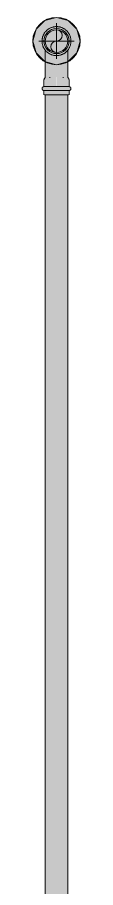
# Model space of a CAD drawing. Header units: inches. Extents: x -3385 to 41, y 7 to 1342.
# Drawn here: x -3322 to -3318, y 1172.3 to 1245.7 of the extents above; entities that cross this region are included whole.
import ezdxf

# ---------------------------------------------------------------- set-up
doc = ezdxf.new("R2010")
doc.units = ezdxf.units.IN
doc.header["$MEASUREMENT"] = 0
for name, color, linetype, lineweight in [('A-ANNO-NOTE', 131, 'Continuous', 9), ('P-PIPE', 3, 'Continuous', 9), ('P-PIPE-CNTR', 3, 'Continuous', 9)]:
    doc.layers.add(name, color=color, linetype=linetype, lineweight=lineweight)

# ---------------------------------------------------------------- blocks, each defined once
blk = doc.blocks.new('Victaulic-VicPress316-Elbow 90-45deg Style P568_P571 - Standard-1110289-LOWER PARKING')
at = {"layer": 'P-PIPE'}
for points in [[(-3116, 1242.519), (-3116, 1242.684), (-3116.622, 1242.886), (-3117.007, 1243.416), (-3117.007, 1244.07), (-3116.622, 1244.6), (-3116, 1244.802), (-3116, 1244.966), (-3116.24, 1244.943), (-3116.47, 1244.873), (-3116.888, 1244.571), (-3117.047, 1244.376), (-3117.171, 1244.071), (-3117.224, 1243.743), (-3117.166, 1243.402), (-3117.047, 1243.11), (-3116.85, 1242.886), (-3116.47, 1242.613), (-3116.24, 1242.543)], [(-3116, 1242.684), (-3116, 1242.793), (-3116.263, 1242.832), (-3116.475, 1242.92), (-3116.672, 1243.071), (-3116.823, 1243.268), (-3116.918, 1243.497), (-3116.95, 1243.743), (-3116.904, 1244.036), (-3116.89, 1244.054), (-3116.823, 1244.218), (-3116.672, 1244.415), (-3116.475, 1244.566), (-3116.246, 1244.66), (-3116, 1244.693), (-3116, 1244.802), (-3116.622, 1244.6), (-3117.007, 1244.07), (-3117.007, 1243.416), (-3116.622, 1242.886), (-3116.184, 1242.744)], [(-3116, 1242.519), (-3115.76, 1242.543), (-3115.53, 1242.613), (-3115.107, 1242.92), (-3114.947, 1243.124), (-3114.829, 1243.415), (-3114.777, 1243.743), (-3114.834, 1244.083), (-3114.953, 1244.376), (-3115.15, 1244.6), (-3115.53, 1244.873), (-3116, 1244.884), (-3116, 1244.802), (-3115.378, 1244.6), (-3114.993, 1244.07), (-3114.993, 1243.416), (-3115.378, 1242.886), (-3116, 1242.684), (-3116, 1242.543)], [(-3116, 1242.684), (-3115.378, 1242.886), (-3114.993, 1243.416), (-3114.993, 1244.07), (-3115.378, 1244.6), (-3116, 1244.802), (-3116, 1244.693), (-3115.737, 1244.653), (-3115.525, 1244.566), (-3115.328, 1244.415), (-3115.177, 1244.218), (-3115.082, 1243.989), (-3115.05, 1243.743), (-3115.096, 1243.449), (-3115.11, 1243.431), (-3115.177, 1243.268), (-3115.328, 1243.071), (-3115.525, 1242.92), (-3115.754, 1242.825), (-3116, 1242.793), (-3116, 1242.723)], [(-3116.893, 1241.728), (-3116, 1241.728), (-3116, 1242.519), (-3116.258, 1242.549), (-3116.5, 1242.634), (-3116.891, 1242.919), (-3116.95, 1242.974), (-3116.936, 1241.728), (-3116.918, 1241.728)], [(-3116, 1241.728), (-3115.05, 1241.728), (-3115.063, 1242.974), (-3115.15, 1242.886), (-3115.537, 1242.611), (-3115.76, 1242.543), (-3116, 1242.519), (-3116, 1241.755)], [(-3116.251, 1240.637), (-3116.204, 1240.643), (-3116, 1240.672), (-3116, 1241.728), (-3116.95, 1241.728), (-3116.949, 1240.648), (-3116.892, 1240.672), (-3116.815, 1240.642), (-3116.729, 1240.648), (-3116.655, 1240.652), (-3116.537, 1240.672), (-3116.439, 1240.656), (-3116.251, 1240.638)], [(-3115.177, 1240.642), (-3115.168, 1240.643), (-3115.096, 1240.672), (-3115.05, 1240.648), (-3115.064, 1241.728), (-3116, 1241.728), (-3116, 1240.672), (-3115.679, 1240.644), (-3115.378, 1240.662), (-3115.269, 1240.65), (-3115.184, 1240.643)], [(-3116.729, 1240.454), (-3116, 1240.454), (-3116.003, 1240.671), (-3116.279, 1240.64), (-3116.611, 1240.663), (-3116.731, 1240.648), (-3116.847, 1240.646), (-3116.906, 1240.67), (-3117.007, 1240.609), (-3117.03, 1240.572), (-3117.007, 1240.454), (-3116.815, 1240.454)], [(-3116.622, 1239.897), (-3116, 1239.897), (-3116, 1240.454), (-3117.007, 1240.454), (-3117.007, 1239.897), (-3116.677, 1239.897)], [(-3114.993, 1240.454), (-3114.97, 1240.572), (-3115.019, 1240.632), (-3115.108, 1240.672), (-3115.184, 1240.643), (-3115.462, 1240.672), (-3115.537, 1240.654), (-3115.789, 1240.654), (-3116, 1240.671), (-3115.999, 1240.454), (-3115.185, 1240.454)], [(-3115.112, 1239.897), (-3114.993, 1239.897), (-3114.993, 1240.454), (-3116, 1240.454), (-3115.997, 1239.897), (-3115.185, 1239.897)], [(-3116, 1239.568), (-3116, 1239.897), (-3117.007, 1239.897), (-3117.224, 1239.733), (-3117.166, 1239.62), (-3117.007, 1239.568), (-3116.205, 1239.568)], [(-3116.335, 1239.193), (-3116, 1239.193), (-3116, 1239.568), (-3117.007, 1239.568), (-3117.007, 1239.193), (-3116.41, 1239.193)], [(-3116, 1239.568), (-3114.953, 1239.581), (-3114.834, 1239.62), (-3114.777, 1239.733), (-3114.835, 1239.786), (-3114.993, 1239.897), (-3116, 1239.897), (-3116, 1239.651)], [(-3115.53, 1239.193), (-3114.993, 1239.193), (-3114.993, 1239.568), (-3116, 1239.568), (-3116, 1239.193), (-3115.689, 1239.193)]]:
    blk.add_hatch(color=256, dxfattribs=at).paths.add_polyline_path(points, flags=0)
for p, q in [((-3115.051, 1243.791), (-3115.05, 1243.753)), ((-3115.05, 1243.736), (-3115.05, 1243.728)), ((-3116.95, 1241.728), (-3116.95, 1240.625)), ((-3115.05, 1240.628), (-3115.05, 1241.728)), ((-3117.059, 1240.454), (-3117.059, 1239.897)), ((-3116.541, 1240.672), (-3116.579, 1240.672)), ((-3115.421, 1240.672), (-3115.459, 1240.672)), ((-3114.941, 1239.897), (-3114.941, 1240.454)), ((-3117.059, 1239.568), (-3117.059, 1239.193)), ((-3116, 1239.897), (-3117.007, 1239.897)), ((-3116, 1239.568), (-3117.007, 1239.568)), ((-3114.993, 1239.897), (-3116, 1239.897)), ((-3114.993, 1239.568), (-3116, 1239.568)), ((-3114.941, 1239.193), (-3114.941, 1239.568)), ((-3117.007, 1239.193), (-3116, 1239.193)), ((-3116, 1239.193), (-3114.993, 1239.193))]:
    blk.add_line(p, q, dxfattribs=at)
at = {"layer": 'P-PIPE', "flags": 128}
for points in [[(-3116, 1244.966), (-3116.049, 1244.965), (-3116.098, 1244.962), (-3116.146, 1244.958), (-3116.195, 1244.951), (-3116.243, 1244.942), (-3116.291, 1244.931), (-3116.338, 1244.919), (-3116.385, 1244.904), (-3116.431, 1244.888), (-3116.476, 1244.87), (-3116.521, 1244.85), (-3116.565, 1244.828), (-3116.608, 1244.805), (-3116.65, 1244.779), (-3116.691, 1244.753), (-3116.731, 1244.724), (-3116.769, 1244.694), (-3116.807, 1244.663), (-3116.843, 1244.63), (-3116.878, 1244.595), (-3116.911, 1244.559), (-3116.943, 1244.522), (-3116.973, 1244.484), (-3117.002, 1244.445), (-3117.03, 1244.404), (-3117.055, 1244.362), (-3117.079, 1244.319), (-3117.101, 1244.276), (-3117.122, 1244.231), (-3117.14, 1244.186), (-3117.157, 1244.14), (-3117.172, 1244.094), (-3117.185, 1244.046), (-3117.196, 1243.999), (-3117.206, 1243.951), (-3117.213, 1243.902), (-3117.218, 1243.854), (-3117.222, 1243.805), (-3117.223, 1243.756), (-3117.223, 1243.707), (-3117.221, 1243.658), (-3117.216, 1243.609), (-3117.21, 1243.561), (-3117.202, 1243.513), (-3117.192, 1243.465), (-3117.179, 1243.417), (-3117.165, 1243.37), (-3117.15, 1243.324), (-3117.132, 1243.279), (-3117.113, 1243.234), (-3117.091, 1243.19), (-3117.068, 1243.146), (-3117.044, 1243.104), (-3117.017, 1243.063), (-3116.989, 1243.023), (-3116.96, 1242.984), (-3116.928, 1242.946), (-3116.896, 1242.91), (-3116.862, 1242.874), (-3116.826, 1242.841), (-3116.79, 1242.808), (-3116.752, 1242.777), (-3116.712, 1242.748), (-3116.672, 1242.72), (-3116.631, 1242.694), (-3116.588, 1242.67), (-3116.545, 1242.647), (-3116.501, 1242.626), (-3116.456, 1242.607), (-3116.41, 1242.59), (-3116.363, 1242.575), (-3116.316, 1242.561), (-3116.269, 1242.549), (-3116.221, 1242.539), (-3116.173, 1242.532), (-3116.124, 1242.526), (-3116.075, 1242.522), (-3116.026, 1242.52), (-3116, 1242.519)], [(-3116, 1242.519), (-3115.951, 1242.52), (-3115.902, 1242.523), (-3115.854, 1242.528), (-3115.805, 1242.535), (-3115.757, 1242.544), (-3115.709, 1242.554), (-3115.662, 1242.567), (-3115.615, 1242.581), (-3115.569, 1242.598), (-3115.524, 1242.616), (-3115.479, 1242.636), (-3115.435, 1242.658), (-3115.392, 1242.681), (-3115.35, 1242.706), (-3115.309, 1242.733), (-3115.269, 1242.761), (-3115.231, 1242.791), (-3115.193, 1242.823), (-3115.157, 1242.856), (-3115.122, 1242.89), (-3115.089, 1242.926), (-3115.057, 1242.963), (-3115.027, 1243.002), (-3114.998, 1243.041), (-3114.97, 1243.082), (-3114.945, 1243.123), (-3114.921, 1243.166), (-3114.899, 1243.21), (-3114.878, 1243.254), (-3114.86, 1243.299), (-3114.843, 1243.345), (-3114.828, 1243.392), (-3114.815, 1243.439), (-3114.804, 1243.487), (-3114.794, 1243.535), (-3114.787, 1243.583), (-3114.782, 1243.632), (-3114.778, 1243.681), (-3114.777, 1243.73), (-3114.777, 1243.779), (-3114.779, 1243.827), (-3114.784, 1243.876), (-3114.79, 1243.925), (-3114.798, 1243.973), (-3114.808, 1244.021), (-3114.821, 1244.068), (-3114.835, 1244.115), (-3114.85, 1244.161), (-3114.868, 1244.207), (-3114.887, 1244.252), (-3114.909, 1244.296), (-3114.932, 1244.339), (-3114.956, 1244.381), (-3114.983, 1244.423), (-3115.011, 1244.463), (-3115.04, 1244.502), (-3115.072, 1244.54), (-3115.104, 1244.576), (-3115.138, 1244.611), (-3115.174, 1244.645), (-3115.21, 1244.677), (-3115.248, 1244.708), (-3115.288, 1244.737), (-3115.328, 1244.765), (-3115.369, 1244.791), (-3115.412, 1244.816), (-3115.455, 1244.838), (-3115.499, 1244.859), (-3115.544, 1244.878), (-3115.59, 1244.896), (-3115.637, 1244.911), (-3115.684, 1244.925), (-3115.731, 1244.936), (-3115.779, 1244.946), (-3115.827, 1244.954), (-3115.876, 1244.96), (-3115.925, 1244.964), (-3115.974, 1244.966), (-3116, 1244.966)], [(-3116.95, 1243.74), (-3116.95, 1243.743), (-3116.95, 1243.743)], [(-3116.95, 1241.728), (-3116.95, 1241.808), (-3116.95, 1241.889), (-3116.95, 1241.969), (-3116.95, 1242.049), (-3116.95, 1242.128), (-3116.95, 1242.207), (-3116.95, 1242.284), (-3116.95, 1242.361), (-3116.95, 1242.437), (-3116.95, 1242.512), (-3116.95, 1242.586), (-3116.95, 1242.658), (-3116.95, 1242.729), (-3116.95, 1242.798), (-3116.95, 1242.865), (-3116.95, 1242.931), (-3116.95, 1242.99)], [(-3115.05, 1242.99), (-3115.05, 1242.948), (-3115.05, 1242.883), (-3115.05, 1242.816), (-3115.05, 1242.748), (-3115.05, 1242.677), (-3115.05, 1242.606), (-3115.05, 1242.532), (-3115.05, 1242.458), (-3115.05, 1242.382), (-3115.05, 1242.305), (-3115.05, 1242.228), (-3115.05, 1242.149), (-3115.05, 1242.07), (-3115.05, 1241.99), (-3115.05, 1241.91), (-3115.05, 1241.83), (-3115.05, 1241.749), (-3115.05, 1241.728)], [(-3117.059, 1240.454), (-3117.059, 1240.465), (-3117.058, 1240.476), (-3117.057, 1240.486), (-3117.056, 1240.497), (-3117.054, 1240.508), (-3117.051, 1240.519), (-3117.048, 1240.529), (-3117.045, 1240.54), (-3117.042, 1240.55), (-3117.037, 1240.56), (-3117.033, 1240.57), (-3117.028, 1240.58), (-3117.023, 1240.589), (-3117.017, 1240.599), (-3117.011, 1240.608), (-3117.005, 1240.617), (-3116.998, 1240.625), (-3116.991, 1240.633), (-3116.984, 1240.642), (-3116.976, 1240.649), (-3116.968, 1240.657), (-3116.96, 1240.664), (-3116.952, 1240.671), (-3116.95, 1240.672)], [(-3115.05, 1240.672), (-3115.041, 1240.665), (-3115.033, 1240.658), (-3115.025, 1240.651), (-3115.017, 1240.643), (-3115.01, 1240.635), (-3115.003, 1240.627), (-3114.996, 1240.618), (-3114.99, 1240.609), (-3114.984, 1240.6), (-3114.978, 1240.591), (-3114.973, 1240.581), (-3114.968, 1240.572), (-3114.963, 1240.562), (-3114.959, 1240.552), (-3114.955, 1240.541), (-3114.952, 1240.531), (-3114.949, 1240.521), (-3114.947, 1240.51), (-3114.945, 1240.499), (-3114.943, 1240.488), (-3114.942, 1240.478), (-3114.941, 1240.467), (-3114.941, 1240.456), (-3114.941, 1240.454)], [(-3117.059, 1239.568), (-3117.066, 1239.568), (-3117.072, 1239.569), (-3117.079, 1239.569), (-3117.085, 1239.57), (-3117.092, 1239.572), (-3117.098, 1239.573), (-3117.104, 1239.575), (-3117.111, 1239.577), (-3117.117, 1239.579), (-3117.123, 1239.581), (-3117.129, 1239.584), (-3117.135, 1239.587), (-3117.141, 1239.59), (-3117.146, 1239.593), (-3117.152, 1239.597), (-3117.157, 1239.601), (-3117.162, 1239.605), (-3117.167, 1239.609), (-3117.172, 1239.614), (-3117.177, 1239.618), (-3117.181, 1239.623), (-3117.186, 1239.628), (-3117.19, 1239.633), (-3117.194, 1239.638), (-3117.197, 1239.644), (-3117.201, 1239.65), (-3117.204, 1239.655), (-3117.207, 1239.661), (-3117.21, 1239.667), (-3117.212, 1239.673), (-3117.215, 1239.679), (-3117.217, 1239.686), (-3117.218, 1239.692), (-3117.22, 1239.698), (-3117.221, 1239.705), (-3117.222, 1239.711), (-3117.223, 1239.718), (-3117.223, 1239.724), (-3117.224, 1239.731), (-3117.223, 1239.738), (-3117.223, 1239.744), (-3117.223, 1239.751), (-3117.222, 1239.757), (-3117.221, 1239.764), (-3117.219, 1239.77), (-3117.218, 1239.777), (-3117.216, 1239.783), (-3117.214, 1239.789), (-3117.211, 1239.795), (-3117.209, 1239.801), (-3117.206, 1239.807), (-3117.203, 1239.813), (-3117.199, 1239.819), (-3117.196, 1239.824), (-3117.192, 1239.83), (-3117.188, 1239.835), (-3117.184, 1239.84), (-3117.179, 1239.845), (-3117.175, 1239.85), (-3117.17, 1239.854), (-3117.165, 1239.858), (-3117.16, 1239.863), (-3117.155, 1239.867), (-3117.149, 1239.87), (-3117.144, 1239.874), (-3117.138, 1239.877), (-3117.132, 1239.88), (-3117.126, 1239.883), (-3117.12, 1239.885), (-3117.114, 1239.888), (-3117.108, 1239.89), (-3117.102, 1239.892), (-3117.095, 1239.893), (-3117.089, 1239.895), (-3117.082, 1239.896), (-3117.076, 1239.896), (-3117.069, 1239.897), (-3117.063, 1239.897), (-3117.059, 1239.897)], [(-3116, 1239.897), (-3116.042, 1239.897), (-3116.085, 1239.897), (-3116.127, 1239.897), (-3116.169, 1239.897), (-3116.21, 1239.897), (-3116.252, 1239.897), (-3116.293, 1239.897), (-3116.333, 1239.897), (-3116.373, 1239.897), (-3116.412, 1239.897), (-3116.451, 1239.897), (-3116.489, 1239.897), (-3116.526, 1239.897), (-3116.563, 1239.897), (-3116.598, 1239.897), (-3116.632, 1239.897), (-3116.666, 1239.897), (-3116.698, 1239.897), (-3116.73, 1239.897), (-3116.76, 1239.897), (-3116.789, 1239.897), (-3116.816, 1239.897), (-3116.843, 1239.897), (-3116.868, 1239.897), (-3116.891, 1239.897), (-3116.913, 1239.897), (-3116.934, 1239.897), (-3116.953, 1239.897), (-3116.971, 1239.897), (-3116.987, 1239.897), (-3117.002, 1239.897), (-3117.015, 1239.897), (-3117.026, 1239.897), (-3117.036, 1239.897), (-3117.044, 1239.897), (-3117.05, 1239.897), (-3117.055, 1239.897), (-3117.058, 1239.897), (-3117.059, 1239.897), (-3117.059, 1239.897)], [(-3117.059, 1239.897), (-3117.058, 1239.897), (-3117.056, 1239.897), (-3117.051, 1239.897), (-3117.045, 1239.897), (-3117.038, 1239.897), (-3117.029, 1239.897), (-3117.018, 1239.897), (-3117.005, 1239.897)], [(-3117.002, 1239.568), (-3117.015, 1239.568), (-3117.026, 1239.568), (-3117.036, 1239.568), (-3117.044, 1239.568), (-3117.05, 1239.568), (-3117.055, 1239.568), (-3117.058, 1239.568), (-3117.059, 1239.568), (-3117.059, 1239.568)], [(-3117.059, 1239.568), (-3117.058, 1239.568), (-3117.056, 1239.568), (-3117.051, 1239.568), (-3117.045, 1239.568), (-3117.038, 1239.568), (-3117.029, 1239.568), (-3117.018, 1239.568), (-3117.005, 1239.568), (-3116.991, 1239.568), (-3116.975, 1239.568), (-3116.958, 1239.568), (-3116.939, 1239.568), (-3116.919, 1239.568), (-3116.897, 1239.568), (-3116.874, 1239.568), (-3116.849, 1239.568), (-3116.823, 1239.568), (-3116.796, 1239.568), (-3116.768, 1239.568), (-3116.738, 1239.568), (-3116.707, 1239.568), (-3116.675, 1239.568), (-3116.642, 1239.568), (-3116.607, 1239.568), (-3116.572, 1239.568), (-3116.536, 1239.568), (-3116.499, 1239.568), (-3116.461, 1239.568), (-3116.423, 1239.568), (-3116.384, 1239.568), (-3116.344, 1239.568), (-3116.304, 1239.568), (-3116.263, 1239.568), (-3116.222, 1239.568), (-3116.18, 1239.568), (-3116.138, 1239.568), (-3116.096, 1239.568), (-3116.054, 1239.568), (-3116.011, 1239.568), (-3116, 1239.568)], [(-3114.941, 1239.897), (-3114.942, 1239.897), (-3114.944, 1239.897), (-3114.949, 1239.897), (-3114.955, 1239.897), (-3114.962, 1239.897), (-3114.971, 1239.897), (-3114.982, 1239.897), (-3114.995, 1239.897), (-3115.009, 1239.897), (-3115.025, 1239.897), (-3115.042, 1239.897), (-3115.061, 1239.897), (-3115.081, 1239.897), (-3115.103, 1239.897), (-3115.126, 1239.897), (-3115.151, 1239.897), (-3115.177, 1239.897), (-3115.204, 1239.897), (-3115.232, 1239.897), (-3115.262, 1239.897), (-3115.293, 1239.897), (-3115.325, 1239.897), (-3115.358, 1239.897), (-3115.393, 1239.897), (-3115.428, 1239.897), (-3115.464, 1239.897), (-3115.501, 1239.897), (-3115.539, 1239.897), (-3115.577, 1239.897), (-3115.616, 1239.897), (-3115.656, 1239.897), (-3115.696, 1239.897), (-3115.737, 1239.897), (-3115.778, 1239.897), (-3115.82, 1239.897), (-3115.862, 1239.897), (-3115.904, 1239.897), (-3115.946, 1239.897), (-3115.989, 1239.897), (-3116, 1239.897)], [(-3116, 1239.568), (-3115.958, 1239.568), (-3115.915, 1239.568), (-3115.873, 1239.568), (-3115.831, 1239.568), (-3115.79, 1239.568), (-3115.748, 1239.568), (-3115.707, 1239.568), (-3115.667, 1239.568), (-3115.627, 1239.568), (-3115.588, 1239.568), (-3115.549, 1239.568), (-3115.511, 1239.568), (-3115.474, 1239.568), (-3115.437, 1239.568), (-3115.402, 1239.568), (-3115.368, 1239.568), (-3115.334, 1239.568), (-3115.302, 1239.568), (-3115.27, 1239.568), (-3115.24, 1239.568), (-3115.211, 1239.568), (-3115.184, 1239.568), (-3115.157, 1239.568), (-3115.132, 1239.568), (-3115.109, 1239.568), (-3115.087, 1239.568), (-3115.066, 1239.568), (-3115.047, 1239.568), (-3115.029, 1239.568), (-3115.013, 1239.568), (-3114.998, 1239.568), (-3114.985, 1239.568), (-3114.974, 1239.568), (-3114.964, 1239.568), (-3114.956, 1239.568), (-3114.95, 1239.568), (-3114.945, 1239.568), (-3114.942, 1239.568), (-3114.941, 1239.568), (-3114.941, 1239.568)], [(-3114.998, 1239.897), (-3114.985, 1239.897), (-3114.974, 1239.897), (-3114.964, 1239.897), (-3114.956, 1239.897), (-3114.95, 1239.897), (-3114.945, 1239.897), (-3114.942, 1239.897), (-3114.941, 1239.897), (-3114.941, 1239.897)], [(-3114.941, 1239.568), (-3114.942, 1239.568), (-3114.944, 1239.568), (-3114.949, 1239.568), (-3114.955, 1239.568), (-3114.962, 1239.568), (-3114.971, 1239.568), (-3114.982, 1239.568), (-3114.995, 1239.568)], [(-3114.941, 1239.897), (-3114.934, 1239.897), (-3114.928, 1239.897), (-3114.921, 1239.896), (-3114.915, 1239.895), (-3114.908, 1239.894), (-3114.902, 1239.893), (-3114.896, 1239.891), (-3114.889, 1239.889), (-3114.883, 1239.887), (-3114.877, 1239.884), (-3114.871, 1239.882), (-3114.865, 1239.879), (-3114.859, 1239.876), (-3114.854, 1239.872), (-3114.848, 1239.869), (-3114.843, 1239.865), (-3114.838, 1239.861), (-3114.833, 1239.856), (-3114.828, 1239.852), (-3114.823, 1239.847), (-3114.819, 1239.843), (-3114.814, 1239.838), (-3114.81, 1239.832), (-3114.806, 1239.827), (-3114.803, 1239.822), (-3114.799, 1239.816), (-3114.796, 1239.81), (-3114.793, 1239.804), (-3114.79, 1239.798), (-3114.788, 1239.792), (-3114.785, 1239.786), (-3114.783, 1239.78), (-3114.782, 1239.774), (-3114.78, 1239.767), (-3114.779, 1239.761), (-3114.778, 1239.754), (-3114.777, 1239.748), (-3114.777, 1239.741), (-3114.777, 1239.735), (-3114.777, 1239.728), (-3114.777, 1239.721), (-3114.777, 1239.715), (-3114.778, 1239.708), (-3114.779, 1239.702), (-3114.781, 1239.695), (-3114.782, 1239.689), (-3114.784, 1239.683), (-3114.786, 1239.677), (-3114.789, 1239.67), (-3114.791, 1239.664), (-3114.794, 1239.658), (-3114.797, 1239.653), (-3114.801, 1239.647), (-3114.804, 1239.641), (-3114.808, 1239.636), (-3114.812, 1239.631), (-3114.816, 1239.626), (-3114.821, 1239.621), (-3114.825, 1239.616), (-3114.83, 1239.612), (-3114.835, 1239.607), (-3114.84, 1239.603), (-3114.845, 1239.599), (-3114.851, 1239.595), (-3114.856, 1239.592), (-3114.862, 1239.589), (-3114.868, 1239.586), (-3114.874, 1239.583), (-3114.88, 1239.58), (-3114.886, 1239.578), (-3114.892, 1239.576), (-3114.898, 1239.574), (-3114.905, 1239.572), (-3114.911, 1239.571), (-3114.918, 1239.57), (-3114.924, 1239.569), (-3114.931, 1239.569), (-3114.937, 1239.568), (-3114.941, 1239.568)]]:
    blk.add_lwpolyline(points, dxfattribs=at)
at = {"layer": 'P-PIPE'}
for radius, start, end in [(1.059, 90, 270), (1.059, 270, 90), (0.95, 160.63451, 162), (0.95, 124.56693, 127.68431), (0.95, 52.31569, 55.43307), (0.95, 18, 19.36549), (0.95, 198, 199.36549), (0.95, 340.63451, 342), (0.95, 232.31569, 235.43307), (0.95, 304.56693, 307.68431)]:
    blk.add_arc((-3116, 1243.743), radius, start, end, dxfattribs=at)

msp = doc.modelspace()

# ---------------------------------------------------------------- hatches: boundary and pattern name
at = {"layer": 'A-ANNO-NOTE'}
h = msp.add_hatch(color=256, dxfattribs=at)
edge = h.paths.add_edge_path(flags=0)
edge.add_arc((-3320, 1243.743), 2, 0, 360)
msp.add_hatch(color=256, dxfattribs=at).paths.add_polyline_path([(-3320, 1241.743), (-3319, 1242.011), (-3318.268, 1242.743), (-3318, 1243.743), (-3318.268, 1244.743), (-3319, 1245.475), (-3320, 1245.743), (-3321, 1245.475), (-3321.732, 1244.743), (-3322, 1243.743), (-3321.732, 1242.743), (-3321, 1242.011)], flags=0)
at = {"layer": 'P-PIPE'}
for points in [[(-3320, 1242.793), (-3319.754, 1242.825), (-3319.525, 1242.92), (-3319.327, 1243.073), (-3319.177, 1243.268), (-3319.082, 1243.497), (-3319.05, 1243.743), (-3319.082, 1243.989), (-3319.177, 1244.218), (-3319.328, 1244.415), (-3319.525, 1244.566), (-3319.754, 1244.66), (-3320, 1244.693), (-3320.246, 1244.66), (-3320.475, 1244.566), (-3320.672, 1244.415), (-3320.823, 1244.218), (-3320.918, 1243.989), (-3320.95, 1243.743), (-3320.918, 1243.497), (-3320.823, 1243.268), (-3320.672, 1243.071), (-3320.475, 1242.92), (-3320.246, 1242.825)], [(-3320, 1136.266), (-3320.003, 1239.193), (-3320.95, 1239.193), (-3320.95, 1136.268), (-3320.015, 1136.266)], [(-3320, 1136.266), (-3319.05, 1136.268), (-3319.05, 1239.193), (-3320, 1239.193), (-3320, 1136.267)]]:
    msp.add_hatch(color=256, dxfattribs=at).paths.add_polyline_path(points, flags=0)

# ---------------------------------------------------------------- linework, layer by layer
at = {"layer": 'A-ANNO-NOTE'}
for p, q in [((-3321, 1245.475), (-3321.732, 1244.743)), ((-3320, 1245.743), (-3321, 1245.475)), ((-3319, 1245.475), (-3320, 1245.743)), ((-3318.268, 1244.743), (-3319, 1245.475)), ((-3321.732, 1244.743), (-3322, 1243.743)), ((-3318, 1243.743), (-3318.268, 1244.743)), ((-3322, 1243.743), (-3321.732, 1242.743)), ((-3318.268, 1242.743), (-3318, 1243.743)), ((-3321.732, 1242.743), (-3321, 1242.011)), ((-3319, 1242.011), (-3318.268, 1242.743)), ((-3321, 1242.011), (-3320, 1241.743)), ((-3320, 1241.743), (-3319, 1242.011))]:
    msp.add_line(p, q, dxfattribs=at)
msp.add_circle((-3320, 1243.743), 2, dxfattribs=at)
at = {"layer": 'P-PIPE'}
for p, q in [((-3320.95, 1239.193), (-3320.95, 1136.268)), ((-3319.05, 1136.268), (-3319.05, 1239.193))]:
    msp.add_line(p, q, dxfattribs=at)
for centre, radius, start, end in [((-3320, 1243.743), 0.95, 0, 180), ((-3320, 1244.218), 0.475, 270, 90), ((-3320, 1243.743), 0.95, 180, 0), ((-3320, 1243.268), 0.475, 90, 270)]:
    msp.add_arc(centre, radius, start, end, dxfattribs=at)
at = {"layer": 'P-PIPE-CNTR'}
for p, q in [((-3320, 1242.243), (-3320, 1245.243)), ((-3321.5, 1243.743), (-3318.5, 1243.743))]:
    msp.add_line(p, q, dxfattribs=at)

# ---------------------------------------------------------------- block references
at = {"layer": 'P-PIPE'}
msp.add_blockref('Victaulic-VicPress316-Elbow 90-45deg Style P568_P571 - Standard-1110289-LOWER PARKING', (-204, 0), dxfattribs=at)

doc.saveas('drawing.dxf')
